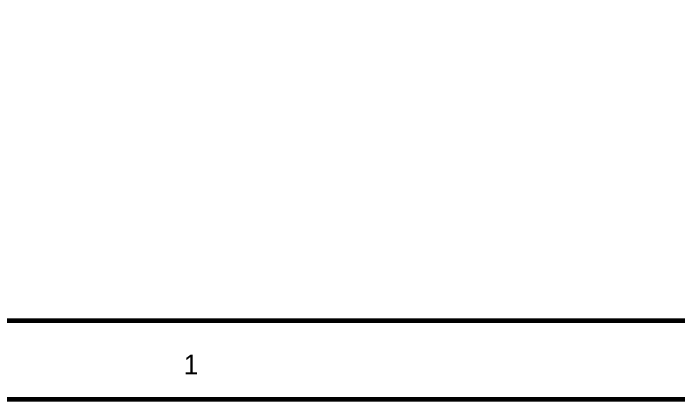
# Model space of a CAD drawing. Header units: millimetres. Extents: x 0 to 19, y 0 to 9.5.
# Drawn here: x 1.116 to 2.806, y -0.006 to 0.98 of the extents above; entities that cross this region are included whole.
import ezdxf

# ---------------------------------------------------------------- set-up
doc = ezdxf.new("R2010")
doc.units = ezdxf.units.MM
doc.header["$MEASUREMENT"] = 0
doc.layers.add('Sheet', color=255, linetype='Continuous')

msp = doc.modelspace()

# ---------------------------------------------------------------- linework, layer by layer
at = {"layer": 'Sheet'}
for points, const_width in [([(0, 9.5), (19, 9.5), (19, 0), (0, 0), (0, 9.5)], 0.0118), ([(0, 9.5), (0, 0), (19, 0), (19, 9.5), (0, 9.5), (0, 9.5)], 0.0039), ([(0.2007, 9.2993), (18.8002, 9.2993), (18.8002, 0.1998), (0.2007, 0.1998), (0.2007, 9.2993)], 0.0118), ([(0.2007, 9.2993), (0.2007, 0.1998), (18.8002, 0.1998), (18.8002, 9.2993), (0.2007, 9.2993), (0.2007, 9.2993)], 0.0039)]:
    msp.add_lwpolyline(points, close=True, dxfattribs=dict(at, const_width=const_width))

# ---------------------------------------------------------------- texts
msp.add_text('1', height=0.0495, dxfattribs=at).set_placement((1.5491, 0.0637))

doc.saveas('drawing.dxf')
